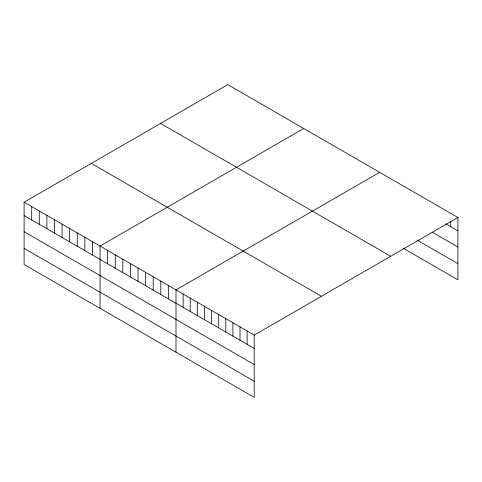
<?xml version="1.0" encoding="UTF-8"?>
<svg xmlns="http://www.w3.org/2000/svg" width="482" height="482" viewBox="0 0 482 482"><rect width="100%" height="100%" fill="white"/><g stroke="black" fill="none" stroke-linecap="round" stroke-linejoin="round"><path stroke-width="0.72" d="M24.1 202.211L254.237 335.08L254.237 397.373L24.1 264.504L24.1 202.211L227.763 84.627L457.9 217.496L457.9 279.789L403.579 248.429M303.708 128.471L100.045 246.055L100.045 308.353M379.653 172.321L175.99 289.905L175.99 352.197M254.237 335.08L457.9 217.496M445.615 223.762L457.9 230.854M432.035 232.071L457.9 247.001M417.159 240.12L457.9 263.642M160.554 123.428L390.691 256.297M91.309 163.41L321.446 296.279M24.1 215.568L254.237 348.438M24.1 231.715L254.237 364.585M24.1 248.357L254.237 381.226M450.784 221.551L450.784 226.745M247.121 330.971L247.121 344.329M240.012 326.868L240.012 340.226M232.896 322.759L232.896 336.117M225.781 318.65L225.781 332.014M218.671 314.547L218.671 327.905M211.556 310.438L211.556 323.796M204.446 306.329L204.446 319.693M197.331 302.226L197.331 315.583M190.215 298.117L190.215 311.474M183.106 294.014L183.106 307.371M168.399 285.519L168.399 298.876M160.801 281.133L160.801 294.496M153.21 276.752L153.21 290.11M145.612 272.366L145.612 285.724M138.021 267.98L138.021 281.337M130.423 263.594L130.423 276.957M122.832 259.214L122.832 272.571M115.234 254.827L115.234 268.185M107.643 250.441L107.643 263.799M92.454 241.675L92.454 255.032M84.856 237.289L84.856 250.646M77.265 232.902L77.265 246.26M69.667 228.516L69.667 241.88M62.076 224.136L62.076 237.493M54.478 219.75L54.478 233.107M46.887 215.364L46.887 228.721M39.289 210.977L39.289 224.341M31.698 206.597L31.698 219.955"/></g></svg>
